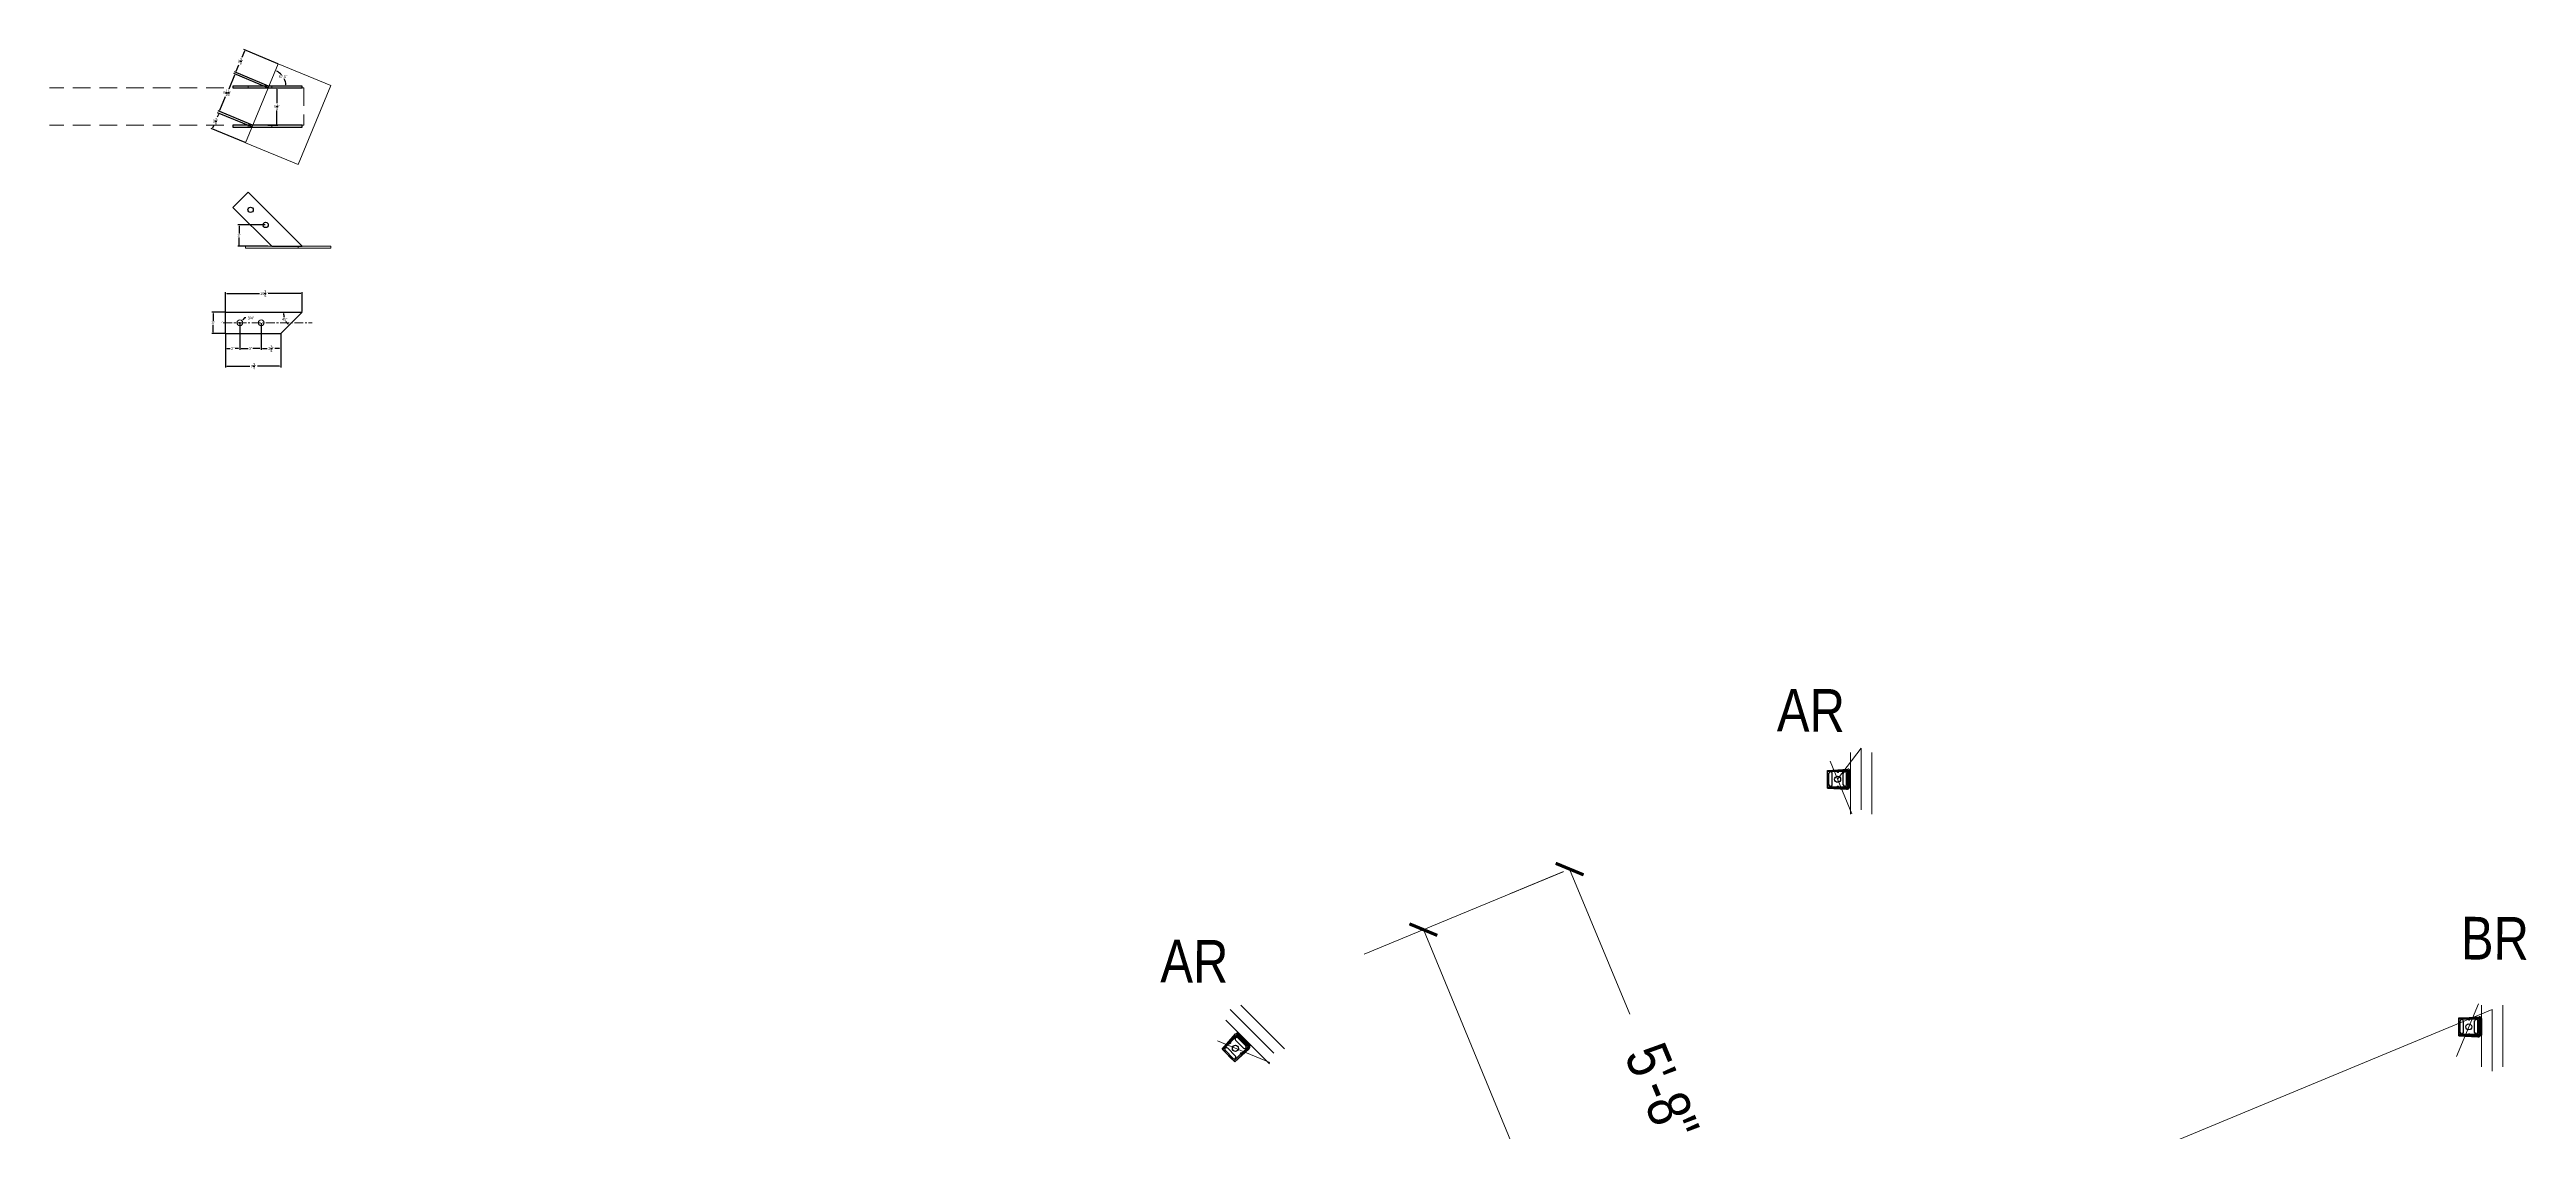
# Model space of a CAD drawing. Header units: inches. Extents: x 23376 to 25615, y 13129 to 14827.
# Drawn here: x 24961 to 25309.2, y 13786.1 to 13938.2 of the extents above; entities that cross this region are included whole.
import ezdxf

# ---------------------------------------------------------------- set-up
doc = ezdxf.new("R2010")
doc.units = ezdxf.units.IN
doc.header["$MEASUREMENT"] = 0
doc.linetypes.add('CENTER', pattern=[2, 1.25, -0.25, 0.25, -0.25])
doc.linetypes.add('HIDDEN', pattern=[0.375, 0.25, -0.125])
for name, color, linetype, lineweight in [('BEAMS TEXT', 3, 'Continuous', 20), ('FLOOR BEAMS', 3, 'HIDDEN', 20), ('FOUNDATION', 7, 'Continuous', 30), ('STEEL', 5, 'Continuous', 20)]:
    doc.layers.add(name, color=color, linetype=linetype, lineweight=lineweight)
for name, color, linetype in [('DIMENSIONS', 3, 'Continuous'), ('DIMENSIONS @ 1', 3, 'Continuous'), ('STEEL_TEXT', 7, 'Continuous')]:
    doc.layers.add(name, color=color, linetype=linetype)
doc.styles.add('ARCHENTLTD', font='technical.ttf', dxfattribs={"height": 6})
doc.dimstyles.new('Annotative', dxfattribs={"dimscale": 0, "dimtxt": 0.18, "dimasz": 0.18, "dimexe": 0.18, "dimexo": 0.0625, "dimgap": 0.09, "dimtad": 0, "dimtih": 1, "dimtoh": 1, "dimdec": 4, "dimzin": 0, "dimdsep": 46, "dimtxsty": 'Standard', "dimcen": 0.09, "dimadec": 0, "dimazin": 0, "dimtfac": 1, "dimtdec": 4, "dimtofl": 0, "dimtmove": 0, "dimatfit": 3, "dimfxl": 1, "dimtolj": 1, "dimtzin": 0, "dimarcsym": 0})
doc.dimstyles.new('ARCHENTLTD', dxfattribs={"dimscale": 0.05, "dimtxt": 6, "dimasz": 3, "dimexe": 9, "dimexo": 1, "dimgap": 2.5, "dimtad": 0, "dimdec": 1, "dimzin": 1, "dimdsep": 46, "dimlunit": 4, "dimtxsty": 'ARCHENTLTD', "dimblk": 'ARCHTICK', "dimcen": 6, "dimclrd": 256, "dimclre": 256, "dimclrt": 256, "dimazin": 0, "dimtol": 1, "dimtfac": 1, "dimtdec": 1, "dimtofl": 0, "dimtmove": 1, "dimatfit": 3, "dimldrblk": 'ARCHTICK', "dimfxl": 1, "dimfrac": 2, "dimtolj": 1, "dimtzin": 0, "dimlwd": 9, "dimlwe": 9, "dimarcsym": 0})

# ---------------------------------------------------------------- blocks, each defined once
blk = doc.blocks.new('_ArchTick')
at = {"color": 0, "linetype": 'ByBlock', "const_width": 0.15}
blk.add_lwpolyline([(-0.5, -0.5), (0.5, 0.5)], dxfattribs=at)
blk = doc.blocks.new('*D28')
at = {"layer": 'DIMENSIONS', "lineweight": 9}
for p, q in [((25173.82, 13822.67), (25166.36, 13819.58)), ((25174.68, 13823.02), (25183.12, 13802.65)), ((25200.66, 13760.31), (25192.22, 13780.68)), ((25199.73, 13759.93), (25192.34, 13756.86))]:
    blk.add_line(p, q, dxfattribs=at)
at = {"layer": 'DIMENSIONS', "lineweight": 9, "xscale": 3, "yscale": 3, "zscale": 3}
for p, rotation in [((25174.68, 13823.02), 112.500000000001), ((25200.66, 13760.31), 292.500000000001)]:
    blk.add_blockref('_ArchTick', p, dxfattribs=dict(at, rotation=rotation))
at = {"layer": 'DIMENSIONS', "lineweight": 9, "insert": (25187.67, 13791.67), "char_height": 6, "attachment_point": 5, "rotation": 292.5, "style": 'ARCHENTLTD'}
blk.add_mtext('\\A1;5\'-8"', dxfattribs=at)
blk = doc.blocks.new('*D30')
at = {"layer": 'DIMENSIONS', "lineweight": 9}
for p, q in [((25173.75, 13822.64), (25145.81, 13811.06)), ((25154.12, 13814.51), (25173.41, 13767.94)), ((25207.13, 13686.54), (25187.84, 13733.1)), ((25226.76, 13694.67), (25198.81, 13683.09))]:
    blk.add_line(p, q, dxfattribs=at)
at = {"layer": 'DIMENSIONS', "lineweight": 9, "xscale": 3, "yscale": 3, "zscale": 3}
for p, rotation in [((25154.12, 13814.51), 112.5000000000006), ((25207.13, 13686.54), 292.5000000000007)]:
    blk.add_blockref('_ArchTick', p, dxfattribs=dict(at, rotation=rotation))
at = {"layer": 'DIMENSIONS', "lineweight": 9, "insert": (25180.62, 13750.52), "char_height": 6, "attachment_point": 5, "rotation": 292.5, "style": 'ARCHENTLTD'}
blk.add_mtext('\\A1;11\'-6 1/2"', dxfattribs=at)
blk = doc.blocks.new('*D93')
at = {"layer": 'DIMENSIONS', "color": 0, "lineweight": -2}
for p, q in [((24985.77, 13901.36), (24985.77, 13904.08)), ((24985.95, 13903.9), (24990.52, 13903.9)), ((24996.34, 13903.9), (24991.77, 13903.9)), ((24996.52, 13901.36), (24996.52, 13904.08))]:
    blk.add_line(p, q, dxfattribs=at)
at = {"layer": 'DIMENSIONS', "color": 0, "lineweight": 9}
for points in [[(24985.95, 13903.93), (24985.95, 13903.87), (24985.77, 13903.9)], [(24996.34, 13903.93), (24996.34, 13903.87), (24996.52, 13903.9)]]:
    blk.add_solid(points, dxfattribs=at)
at = {"layer": 'DIMENSIONS', "color": 0, "insert": (24991.15, 13903.9), "char_height": 0.375, "attachment_point": 5}
blk.add_mtext('\\A1;10{\\H1.000000x;\\S3/4;}"', dxfattribs=at)
blk = doc.blocks.new('*D94')
at = {"layer": 'DIMENSIONS', "color": 0, "lineweight": -2}
for p, q in [((24985.77, 13898.24), (24985.77, 13893.51)), ((24993.52, 13898.24), (24993.52, 13893.51)), ((24985.95, 13893.69), (24989.18, 13893.69)), ((24993.34, 13893.69), (24990.23, 13893.69))]:
    blk.add_line(p, q, dxfattribs=at)
at = {"layer": 'DIMENSIONS', "color": 0, "lineweight": 9}
for points in [[(24985.95, 13893.72), (24985.95, 13893.66), (24985.77, 13893.69)], [(24993.34, 13893.72), (24993.34, 13893.66), (24993.52, 13893.69)]]:
    blk.add_solid(points, dxfattribs=at)
at = {"layer": 'DIMENSIONS', "color": 0, "insert": (24989.7, 13893.69), "char_height": 0.375, "attachment_point": 5}
blk.add_mtext('\\A1;7{\\H1.000000x;\\S3/4;}"', dxfattribs=at)
blk = doc.blocks.new('*D95')
at = {"layer": 'DIMENSIONS', "color": 0, "lineweight": -2}
for p, q in [((24985.71, 13901.3), (24983.84, 13901.3)), ((24985.71, 13898.3), (24983.84, 13898.3)), ((24984.02, 13901.12), (24984.02, 13900.08)), ((24984.02, 13898.48), (24984.02, 13899.52))]:
    blk.add_line(p, q, dxfattribs=at)
at = {"layer": 'DIMENSIONS', "color": 0, "lineweight": 9}
for points in [[(24983.99, 13901.12), (24984.05, 13901.12), (24984.02, 13901.3)], [(24983.99, 13898.48), (24984.05, 13898.48), (24984.02, 13898.3)]]:
    blk.add_solid(points, dxfattribs=at)
at = {"layer": 'DIMENSIONS', "color": 0, "insert": (24984.02, 13899.8), "char_height": 0.375, "attachment_point": 5}
blk.add_mtext('\\A1;3"', dxfattribs=at)
blk = doc.blocks.new('*D96')
at = {"layer": 'DIMENSIONS', "color": 0, "lineweight": -2}
for p, q in [((24985.77, 13898.24), (24985.77, 13895.98)), ((24987.77, 13899.74), (24987.77, 13895.98)), ((24985.95, 13896.16), (24986.43, 13896.16)), ((24987.59, 13896.16), (24987.11, 13896.16))]:
    blk.add_line(p, q, dxfattribs=at)
at = {"layer": 'DIMENSIONS', "color": 0, "lineweight": 9}
for points in [[(24985.95, 13896.19), (24985.95, 13896.13), (24985.77, 13896.16)], [(24987.59, 13896.19), (24987.59, 13896.13), (24987.77, 13896.16)]]:
    blk.add_solid(points, dxfattribs=at)
at = {"layer": 'DIMENSIONS', "color": 0, "insert": (24986.77, 13896.16), "char_height": 0.375, "attachment_point": 5}
blk.add_mtext('\\A1;2"', dxfattribs=at)
blk = doc.blocks.new('*D97')
at = {"layer": 'DIMENSIONS', "color": 0, "lineweight": -2}
for p, q in [((24987.77, 13899.74), (24987.77, 13895.98)), ((24990.77, 13899.74), (24990.77, 13895.98)), ((24987.95, 13896.16), (24988.93, 13896.16)), ((24990.59, 13896.16), (24989.61, 13896.16))]:
    blk.add_line(p, q, dxfattribs=at)
at = {"layer": 'DIMENSIONS', "color": 0, "lineweight": 9}
for points in [[(24987.95, 13896.19), (24987.95, 13896.13), (24987.77, 13896.16)], [(24990.59, 13896.19), (24990.59, 13896.13), (24990.77, 13896.16)]]:
    blk.add_solid(points, dxfattribs=at)
at = {"layer": 'DIMENSIONS', "color": 0, "insert": (24989.27, 13896.16), "char_height": 0.375, "attachment_point": 5}
blk.add_mtext('\\A1;3"', dxfattribs=at)
blk = doc.blocks.new('*D98')
at = {"layer": 'DIMENSIONS', "color": 0, "lineweight": -2}
for p, q in [((24990.77, 13899.74), (24990.77, 13895.98)), ((24993.52, 13898.24), (24993.52, 13895.98)), ((24990.95, 13896.16), (24991.62, 13896.16)), ((24993.34, 13896.16), (24992.67, 13896.16))]:
    blk.add_line(p, q, dxfattribs=at)
at = {"layer": 'DIMENSIONS', "color": 0, "lineweight": 9}
for points in [[(24990.95, 13896.19), (24990.95, 13896.13), (24990.77, 13896.16)], [(24993.34, 13896.19), (24993.34, 13896.13), (24993.52, 13896.16)]]:
    blk.add_solid(points, dxfattribs=at)
at = {"layer": 'DIMENSIONS', "color": 0, "insert": (24992.15, 13896.16), "char_height": 0.375, "attachment_point": 5}
blk.add_mtext('\\A1;2{\\H1.000000x;\\S3/4;}"', dxfattribs=at)
blk = doc.blocks.new('*D99')
at = {"layer": 'DIMENSIONS', "color": 0, "lineweight": -2}
for start, end in [(183.9309, 196.0774), (209.2375, 221.0691)]:
    blk.add_arc((24996.52, 13901.3), 2.62, start, end, dxfattribs=at)
at = {"layer": 'DIMENSIONS', "color": 0, "lineweight": 9}
for points in [[(24993.87, 13901.12), (24993.93, 13901.12), (24993.89, 13901.3)], [(24994.56, 13899.59), (24994.52, 13899.55), (24994.66, 13899.44)]]:
    blk.add_solid(points, dxfattribs=at)
at = {"layer": 'DIMENSIONS', "color": 0, "insert": (24994.09, 13900.29), "char_height": 0.375, "attachment_point": 5}
blk.add_mtext('\\A1;45°', dxfattribs=at)
blk = doc.blocks.new('*D100')
at = {"layer": 'DIMENSIONS', "color": 0, "lineweight": -2}
for p, q in [((24991.33, 13913.54), (24987.49, 13913.54)), ((24987.67, 13913.36), (24987.67, 13912.32)), ((24991.71, 13910.54), (24987.49, 13910.54)), ((24987.67, 13910.72), (24987.67, 13911.77))]:
    blk.add_line(p, q, dxfattribs=at)
at = {"layer": 'DIMENSIONS', "color": 0, "lineweight": 9}
for points in [[(24987.64, 13913.36), (24987.7, 13913.36), (24987.67, 13913.54)], [(24987.64, 13910.72), (24987.7, 13910.72), (24987.67, 13910.54)]]:
    blk.add_solid(points, dxfattribs=at)
at = {"layer": 'DIMENSIONS', "color": 0, "insert": (24987.67, 13912.04), "char_height": 0.375, "attachment_point": 5}
blk.add_mtext('\\A1;3"', dxfattribs=at)
blk = doc.blocks.new('*D101')
at = {"layer": 'DIMENSIONS', "color": 0, "lineweight": -2}
for p, q in [((24985.77, 13901.36), (24985.77, 13904.08)), ((24985.95, 13903.9), (24990.52, 13903.9)), ((24996.34, 13903.9), (24991.77, 13903.9)), ((24996.52, 13901.36), (24996.52, 13904.08))]:
    blk.add_line(p, q, dxfattribs=at)
at = {"layer": 'DIMENSIONS', "color": 0, "lineweight": 9}
for points in [[(24985.95, 13903.93), (24985.95, 13903.87), (24985.77, 13903.9)], [(24996.34, 13903.93), (24996.34, 13903.87), (24996.52, 13903.9)]]:
    blk.add_solid(points, dxfattribs=at)
at = {"layer": 'DIMENSIONS', "color": 0, "insert": (24991.15, 13903.9), "char_height": 0.375, "attachment_point": 5}
blk.add_mtext('\\A1;10{\\H1.000000x;\\S3/4;}"', dxfattribs=at)
blk = doc.blocks.new('*D102')
at = {"layer": 'DIMENSIONS', "color": 0, "lineweight": -2}
for p, q in [((24985.77, 13898.24), (24985.77, 13893.51)), ((24993.52, 13898.24), (24993.52, 13893.51)), ((24985.95, 13893.69), (24989.18, 13893.69)), ((24993.34, 13893.69), (24990.23, 13893.69))]:
    blk.add_line(p, q, dxfattribs=at)
at = {"layer": 'DIMENSIONS', "color": 0, "lineweight": 9}
for points in [[(24985.95, 13893.72), (24985.95, 13893.66), (24985.77, 13893.69)], [(24993.34, 13893.72), (24993.34, 13893.66), (24993.52, 13893.69)]]:
    blk.add_solid(points, dxfattribs=at)
at = {"layer": 'DIMENSIONS', "color": 0, "insert": (24989.7, 13893.69), "char_height": 0.375, "attachment_point": 5}
blk.add_mtext('\\A1;7{\\H1.000000x;\\S3/4;}"', dxfattribs=at)
blk = doc.blocks.new('*D103')
at = {"layer": 'DIMENSIONS', "color": 0, "lineweight": -2}
for p, q in [((24985.71, 13901.3), (24983.84, 13901.3)), ((24985.71, 13898.3), (24983.84, 13898.3)), ((24984.02, 13901.12), (24984.02, 13900.08)), ((24984.02, 13898.48), (24984.02, 13899.52))]:
    blk.add_line(p, q, dxfattribs=at)
at = {"layer": 'DIMENSIONS', "color": 0, "lineweight": 9}
for points in [[(24983.99, 13901.12), (24984.05, 13901.12), (24984.02, 13901.3)], [(24983.99, 13898.48), (24984.05, 13898.48), (24984.02, 13898.3)]]:
    blk.add_solid(points, dxfattribs=at)
at = {"layer": 'DIMENSIONS', "color": 0, "insert": (24984.02, 13899.8), "char_height": 0.375, "attachment_point": 5}
blk.add_mtext('\\A1;3"', dxfattribs=at)
blk = doc.blocks.new('*D104')
at = {"layer": 'DIMENSIONS', "color": 0, "lineweight": -2}
for p, q in [((24985.77, 13898.24), (24985.77, 13895.98)), ((24987.77, 13899.74), (24987.77, 13895.98)), ((24985.95, 13896.16), (24986.43, 13896.16)), ((24987.59, 13896.16), (24987.11, 13896.16))]:
    blk.add_line(p, q, dxfattribs=at)
at = {"layer": 'DIMENSIONS', "color": 0, "lineweight": 9}
for points in [[(24985.95, 13896.19), (24985.95, 13896.13), (24985.77, 13896.16)], [(24987.59, 13896.19), (24987.59, 13896.13), (24987.77, 13896.16)]]:
    blk.add_solid(points, dxfattribs=at)
at = {"layer": 'DIMENSIONS', "color": 0, "insert": (24986.77, 13896.16), "char_height": 0.375, "attachment_point": 5}
blk.add_mtext('\\A1;2"', dxfattribs=at)
blk = doc.blocks.new('*D105')
at = {"layer": 'DIMENSIONS', "color": 0, "lineweight": -2}
for p, q in [((24987.77, 13899.74), (24987.77, 13895.98)), ((24990.77, 13899.74), (24990.77, 13895.98)), ((24987.95, 13896.16), (24988.93, 13896.16)), ((24990.59, 13896.16), (24989.61, 13896.16))]:
    blk.add_line(p, q, dxfattribs=at)
at = {"layer": 'DIMENSIONS', "color": 0, "lineweight": 9}
for points in [[(24987.95, 13896.19), (24987.95, 13896.13), (24987.77, 13896.16)], [(24990.59, 13896.19), (24990.59, 13896.13), (24990.77, 13896.16)]]:
    blk.add_solid(points, dxfattribs=at)
at = {"layer": 'DIMENSIONS', "color": 0, "insert": (24989.27, 13896.16), "char_height": 0.375, "attachment_point": 5}
blk.add_mtext('\\A1;3"', dxfattribs=at)
blk = doc.blocks.new('*D106')
at = {"layer": 'DIMENSIONS', "color": 0, "lineweight": -2}
for p, q in [((24990.77, 13899.74), (24990.77, 13895.98)), ((24993.52, 13898.24), (24993.52, 13895.98)), ((24990.95, 13896.16), (24991.62, 13896.16)), ((24993.34, 13896.16), (24992.67, 13896.16))]:
    blk.add_line(p, q, dxfattribs=at)
at = {"layer": 'DIMENSIONS', "color": 0, "lineweight": 9}
for points in [[(24990.95, 13896.19), (24990.95, 13896.13), (24990.77, 13896.16)], [(24993.34, 13896.19), (24993.34, 13896.13), (24993.52, 13896.16)]]:
    blk.add_solid(points, dxfattribs=at)
at = {"layer": 'DIMENSIONS', "color": 0, "insert": (24992.15, 13896.16), "char_height": 0.375, "attachment_point": 5}
blk.add_mtext('\\A1;2{\\H1.000000x;\\S3/4;}"', dxfattribs=at)
blk = doc.blocks.new('*D107')
at = {"layer": 'DIMENSIONS', "color": 0, "lineweight": -2}
for start, end in [(183.9309, 196.0774), (209.2375, 221.0691)]:
    blk.add_arc((24996.52, 13901.3), 2.62, start, end, dxfattribs=at)
at = {"layer": 'DIMENSIONS', "color": 0, "lineweight": 9}
for points in [[(24993.87, 13901.12), (24993.93, 13901.12), (24993.89, 13901.3)], [(24994.56, 13899.59), (24994.52, 13899.55), (24994.66, 13899.44)]]:
    blk.add_solid(points, dxfattribs=at)
at = {"layer": 'DIMENSIONS', "color": 0, "insert": (24994.09, 13900.29), "char_height": 0.375, "attachment_point": 5}
blk.add_mtext('\\A1;45°', dxfattribs=at)
blk = doc.blocks.new('*D177')
at = {"layer": 'DIMENSIONS', "color": 0, "lineweight": -2}
for p, q in [((24987.68, 13899.8), (24987.86, 13899.8)), ((24987.77, 13899.71), (24987.77, 13899.89)), ((24988.43, 13900.47), (24988.18, 13900.22)), ((24988.61, 13900.47), (24988.43, 13900.47))]:
    blk.add_line(p, q, dxfattribs=at)
at = {"layer": 'DIMENSIONS', "color": 0, "lineweight": 30}
blk.add_solid([(24988.16, 13900.24), (24988.2, 13900.2), (24988.06, 13900.09)], dxfattribs=at)
at = {"layer": 'DIMENSIONS', "color": 0, "insert": (24989.32, 13900.47), "char_height": 0.375, "attachment_point": 5}
blk.add_mtext('\\A1;3/4"', dxfattribs=at)
blk = doc.blocks.new('*D263')
at = {"layer": 'DIMENSIONS', "color": 0, "lineweight": -2}
for p, q in [((24988.44, 13937.96), (24988.07, 13937.08)), ((24993.12, 13936.21), (24988.34, 13938.19)), ((24991.82, 13933.07), (24987.04, 13935.05)), ((24987.27, 13935.15), (24987.64, 13936.03))]:
    blk.add_line(p, q, dxfattribs=at)
at = {"layer": 'DIMENSIONS', "color": 0, "lineweight": 9}
for points in [[(24988.41, 13937.97), (24988.46, 13937.95), (24988.5, 13938.13)], [(24987.25, 13935.16), (24987.3, 13935.14), (24987.2, 13934.99)]]:
    blk.add_solid(points, dxfattribs=at)
at = {"layer": 'DIMENSIONS', "color": 0, "insert": (24987.85, 13936.56), "char_height": 0.375, "attachment_point": 5}
blk.add_mtext('\\A1;3{\\H1.000000x;\\S3/8;}"', dxfattribs=at)
blk = doc.blocks.new('*D266')
at = {"layer": 'DIMENSIONS', "color": 0, "lineweight": -2}
for p, q in [((24991.72, 13932.8), (24993.13, 13932.8)), ((24992.95, 13932.62), (24992.95, 13930.7)), ((24992.95, 13927.73), (24992.95, 13929.65)), ((24991.72, 13927.55), (24993.13, 13927.55))]:
    blk.add_line(p, q, dxfattribs=at)
at = {"layer": 'DIMENSIONS', "color": 0, "lineweight": 9}
for points in [[(24992.92, 13932.62), (24992.98, 13932.62), (24992.95, 13932.8)], [(24992.92, 13927.73), (24992.98, 13927.73), (24992.95, 13927.55)]]:
    blk.add_solid(points, dxfattribs=at)
at = {"layer": 'DIMENSIONS', "color": 0, "insert": (24992.95, 13930.18), "char_height": 0.375, "attachment_point": 5}
blk.add_mtext('\\A1;5{\\H1.000000x;\\S1/4;}"', dxfattribs=at)
blk = doc.blocks.new('*D267')
at = {"layer": 'DIMENSIONS', "color": 0, "lineweight": -2}
for start, end in [(42.2664, 63.1504), (4.3496, 26.0121)]:
    blk.add_arc((24991.88, 13933.05), 2.37, start, end, dxfattribs=at)
at = {"layer": 'DIMENSIONS', "color": 0, "lineweight": 9}
for points in [[(24992.94, 13935.14), (24992.96, 13935.19), (24992.79, 13935.24)], [(24994.27, 13933.23), (24994.21, 13933.23), (24994.25, 13933.05)]]:
    blk.add_solid(points, dxfattribs=at)
at = {"layer": 'DIMENSIONS', "color": 0, "insert": (24993.85, 13934.37), "char_height": 0.375, "attachment_point": 5}
blk.add_mtext('\\A1;67.5°', dxfattribs=at)
blk = doc.blocks.new('*D264')
at = {"layer": 'DIMENSIONS', "color": 0, "lineweight": -2}
for p, q in [((24987, 13934.58), (24986.2, 13932.65)), ((24991.72, 13932.82), (24986.91, 13934.82)), ((24989.54, 13927.57), (24984.73, 13929.57)), ((24984.97, 13929.66), (24985.77, 13931.59))]:
    blk.add_line(p, q, dxfattribs=at)
at = {"layer": 'DIMENSIONS', "color": 0, "lineweight": 9}
for points in [[(24986.98, 13934.59), (24987.03, 13934.57), (24987.07, 13934.75)], [(24984.94, 13929.68), (24984.99, 13929.65), (24984.9, 13929.5)]]:
    blk.add_solid(points, dxfattribs=at)
at = {"layer": 'DIMENSIONS', "color": 0, "insert": (24985.99, 13932.12), "char_height": 0.375, "attachment_point": 5}
blk.add_mtext('\\A1;5{\\H1.000000x;\\S11/16;}"', dxfattribs=at)
blk = doc.blocks.new('*D265')
at = {"layer": 'DIMENSIONS', "color": 0, "lineweight": -2}
for p, q in [((24988.53, 13925.13), (24983.74, 13927.11)), ((24983.97, 13927.21), (24984.14, 13927.61)), ((24984.75, 13929.07), (24984.58, 13928.67)), ((24989.44, 13927.32), (24984.65, 13929.31))]:
    blk.add_line(p, q, dxfattribs=at)
at = {"layer": 'DIMENSIONS', "color": 0, "lineweight": 9}
for points in [[(24983.95, 13927.22), (24984, 13927.2), (24983.91, 13927.04)], [(24984.72, 13929.08), (24984.77, 13929.06), (24984.81, 13929.24)]]:
    blk.add_solid(points, dxfattribs=at)
at = {"layer": 'DIMENSIONS', "color": 0, "insert": (24984.36, 13928.14), "char_height": 0.375, "attachment_point": 5}
blk.add_mtext('\\A1;2{\\H1.000000x;\\S3/8;}"', dxfattribs=at)

msp = doc.modelspace()

# ---------------------------------------------------------------- linework, layer by layer
for p, q in [((25210.93655, 13836.88825), (25213.77957, 13837.06338)), ((25213.80054, 13836.74907), (25210.93655, 13836.74907)), ((25210.93655, 13834.72301), (25210.93655, 13836.60167)), ((25210.93725, 13836.89474), (25213.74026, 13836.89474)), ((25210.93725, 13836.50715), (25210.93725, 13836.89474)), ((25210.93725, 13834.92916), (25210.93725, 13836.33946)), ((25211.12147, 13834.85075), (25211.12147, 13836.46831)), ((25211.59115, 13834.85864), (25211.59115, 13836.46831)), ((25213.14779, 13834.85075), (25213.14779, 13836.46831)), ((25213.61746, 13834.85864), (25213.61746, 13836.46831)), ((25213.73319, 13836.68047), (25213.73319, 13836.74327)), ((25213.74026, 13836.67882), (25213.74026, 13836.49417)), ((25213.74026, 13836.51605), (25213.74026, 13834.93755)), ((25213.74193, 13836.8944), (25213.98146, 13836.8944)), ((25213.79728, 13836.74843), (25213.90632, 13836.74843)), ((25213.87839, 13836.64783), (25214.01696, 13836.64783)), ((25213.87925, 13834.65349), (25213.87925, 13836.64783)), ((25214.01824, 13834.69688), (25214.01824, 13836.64585)), ((25214.15723, 13834.48183), (25214.15723, 13836.73265)), ((25213.74166, 13834.54788), (25210.93655, 13834.54788)), ((25210.93655, 13834.38867), (25213.59003, 13834.22946)), ((25210.93725, 13834.38454), (25210.93725, 13834.77437)), ((25213.74026, 13834.38454), (25210.93725, 13834.38454)), ((25213.73319, 13834.65502), (25213.73319, 13834.54512)), ((25213.74026, 13834.94738), (25213.74026, 13834.66835)), ((25214.01904, 13834.69294), (25214.01904, 13834.47989)), ((25214.01904, 13834.47989), (25214.15524, 13834.47989)), ((25299.66239, 13802.08868), (25302.50542, 13802.26381)), ((25302.52639, 13801.9495), (25299.66239, 13801.9495)), ((25299.66239, 13799.92344), (25299.66239, 13801.8021)), ((25299.6631, 13802.09517), (25302.4661, 13802.09517)), ((25299.6631, 13801.70758), (25299.6631, 13802.09517)), ((25299.6631, 13800.12959), (25299.6631, 13801.53989)), ((25299.84732, 13800.05118), (25299.84732, 13801.66874)), ((25300.317, 13800.05907), (25300.317, 13801.66874)), ((25301.87364, 13800.05118), (25301.87364, 13801.66874)), ((25302.34331, 13800.05907), (25302.34331, 13801.66874)), ((25302.45904, 13801.8809), (25302.45904, 13801.9437)), ((25302.4661, 13801.87925), (25302.4661, 13801.6946)), ((25302.4661, 13801.71648), (25302.4661, 13800.13798)), ((25302.46778, 13802.09483), (25302.70731, 13802.09483)), ((25302.52313, 13801.94886), (25302.63216, 13801.94886)), ((25302.60424, 13801.84826), (25302.74281, 13801.84826)), ((25302.6051, 13799.85392), (25302.6051, 13801.84826)), ((25302.74409, 13799.89731), (25302.74409, 13801.84628)), ((25302.88308, 13799.68226), (25302.88308, 13801.93308)), ((25125.83168, 13797.71785), (25127.81371, 13799.69988)), ((25126.10575, 13797.44378), (25125.83168, 13797.71785)), ((25125.83577, 13797.71277), (25127.72226, 13799.84692)), ((25127.95934, 13799.6395), (25125.93419, 13797.61435)), ((25127.36683, 13796.18171), (25126.03841, 13797.51013)), ((25127.22156, 13796.32797), (25126.22432, 13797.32521)), ((25127.40727, 13796.4028), (25126.26348, 13797.54659)), ((25127.7338, 13796.74049), (25126.59559, 13797.8787)), ((25129.47418, 13798.04139), (25127.49067, 13796.05787)), ((25127.60325, 13795.94529), (25129.59212, 13797.70901)), ((25129.58869, 13797.9249), (25127.60666, 13795.94287)), ((25128.84009, 13797.83562), (25127.6963, 13798.97941)), ((25127.81513, 13799.70082), (25127.98451, 13799.8702)), ((25127.96023, 13799.54337), (25127.91582, 13799.58778)), ((25127.95749, 13799.63674), (25128.03459, 13799.71384)), ((25127.96639, 13799.5472), (25128.09696, 13799.41663)), ((25129.16662, 13798.17331), (25128.02841, 13799.31152)), ((25128.08148, 13799.43211), (25129.19765, 13798.31593)), ((25128.08598, 13799.62296), (25128.18396, 13799.72095)), ((25129.4968, 13798.21336), (25128.08658, 13799.62357)), ((25129.56439, 13798.34232), (25128.18626, 13799.72045)), ((25129.81474, 13798.28854), (25128.22317, 13799.88011)), ((25129.1907, 13798.32288), (25129.388, 13798.12558)), ((25129.39243, 13798.11116), (25129.47015, 13798.03345)), ((25129.56774, 13798.3401), (25129.71839, 13798.18945)), ((25129.71839, 13798.18945), (25129.8147, 13798.28576)), ((25302.46751, 13799.74831), (25299.66239, 13799.74831)), ((25299.66239, 13799.5891), (25302.31588, 13799.42989)), ((25299.6631, 13799.58497), (25299.6631, 13799.9748)), ((25302.4661, 13799.58497), (25299.6631, 13799.58497)), ((25302.45904, 13799.85545), (25302.45904, 13799.74555)), ((25302.4661, 13800.14781), (25302.4661, 13799.86878)), ((25302.74488, 13799.89337), (25302.74488, 13799.68032)), ((25302.74488, 13799.68032), (25302.88109, 13799.68032)), ((25127.60666, 13795.94287), (25127.33101, 13796.21852))]:
    msp.add_line(p, q)
for centre in [(25212.3391, 13835.64642), (25301.06495, 13800.84685), (25127.70564, 13797.82642)]:
    msp.add_circle(centre, 0.42938)
for centre, radius, start, end in [((25210.94605, 13836.42435), 0.08503, 263.8611199, 96.1388801), ((25211.35631, 13836.43881), 0.23485, 359.4979927, 180.5020073), ((25212.36077, 13836.78871), 0.16042, 195.825352, 338.1641092), ((25213.38263, 13836.43881), 0.23485, 359.4979927, 180.5020073), ((25213.75669, 13836.42492), 0.09234, 100.6766562, 259.3233438), ((25213.80799, 13836.68122), 0.06774, 83.8966452, 182.0291008), ((25213.80997, 13836.73397), 0.33081, 4.6665913, 95.2728902), ((25213.901, 13836.63051), 0.11803, 359.7845666, 87.4210714), ((25213.96191, 13836.70066), 0.19473, 353.1441424, 84.2359446), ((25210.95079, 13834.85188), 0.08011, 260.0605185, 99.9394815), ((25211.35631, 13834.89168), 0.23838, 189.8865312, 350.1134688), ((25212.36753, 13834.4941), 0.15198, 20.7209144, 159.2790856), ((25213.38263, 13834.89168), 0.23838, 189.8865312, 350.1134688), ((25213.64223, 13834.59052), 0.36481, 261.7736503, 0.8043792), ((25213.75669, 13834.8547), 0.09234, 100.6766562, 259.3233438), ((25213.81112, 13834.67936), 0.07342, 188.6253161, 338.0658338), ((25213.61441, 13834.77867), 0.41361, 287.9574995, 348.0371623), ((25213.75293, 13834.67231), 0.12913, 265.3407127, 347.9577823), ((25299.6719, 13801.62478), 0.08503, 263.8611199, 96.1388801), ((25300.08216, 13801.63924), 0.23485, 359.4979927, 180.5020073), ((25301.08662, 13801.98914), 0.16042, 195.825352, 338.1641092), ((25302.10847, 13801.63924), 0.23485, 359.4979927, 180.5020073), ((25302.48254, 13801.62534), 0.09234, 100.6766562, 259.3233438), ((25302.53384, 13801.88165), 0.06774, 83.8966452, 182.0291008), ((25302.53582, 13801.9344), 0.33081, 4.6665913, 95.2728902), ((25302.62685, 13801.83094), 0.11803, 359.7845666, 87.4210714), ((25302.68775, 13801.90109), 0.19473, 353.1441424, 84.2359446), ((25126.17052, 13797.39146), 0.08503, 308.8611199, 141.1388801), ((25126.4504, 13797.69178), 0.23485, 44.4979927, 225.5020073), ((25126.91324, 13798.64946), 0.16042, 240.825352, 23.1641092), ((25127.88322, 13799.1246), 0.23485, 44.4979927, 225.5020073), ((25127.97668, 13799.63549), 0.33081, 49.6665913, 140.2728902), ((25128.01259, 13799.59679), 0.06774, 128.8966452, 227.0291008), ((25128.10767, 13799.71937), 0.19473, 38.1441424, 129.2359446), ((25128.11421, 13799.62671), 0.11803, 44.7845666, 132.4210714), ((25128.15754, 13799.37928), 0.09234, 145.6766562, 304.3233438), ((25128.54055, 13797.03171), 0.15198, 65.7209144, 204.2790856), ((25128.9772, 13798.03062), 0.23838, 234.8865312, 35.1134688), ((25129.26786, 13798.26897), 0.09234, 145.6766562, 304.3233438), ((25129.43033, 13798.18348), 0.07342, 233.6253161, 23.0658338), ((25129.39416, 13798.13735), 0.12913, 310.3407127, 32.9577823), ((25129.22101, 13798.1146), 0.41361, 332.9574995, 33.0371623), ((25129.37373, 13798.00123), 0.36481, 306.7736503, 45.8043792), ((25299.67663, 13800.05231), 0.08011, 260.0605185, 99.9394815), ((25300.08216, 13800.09211), 0.23838, 189.8865312, 350.1134688), ((25301.09338, 13799.69453), 0.15198, 20.7209144, 159.2790856), ((25302.10847, 13800.09211), 0.23838, 189.8865312, 350.1134688), ((25302.36808, 13799.79095), 0.36481, 261.7736503, 0.8043792), ((25302.48254, 13800.05513), 0.09234, 100.6766562, 259.3233438), ((25302.53697, 13799.87979), 0.07342, 188.6253161, 338.0658338), ((25302.34025, 13799.9791), 0.41361, 287.9574995, 348.0371623), ((25302.47878, 13799.87274), 0.12913, 265.3407127, 347.9577823), ((25127.28578, 13796.2829), 0.08011, 305.0605185, 144.9394815), ((25127.54438, 13796.5978), 0.23838, 234.8865312, 35.1134688)]:
    msp.add_arc(centre, radius, start, end)
at = {"layer": 'DIMENSIONS', "color": 6, "lineweight": 9}
msp.add_line((25090.24511, 13714.57479), (25304.36759, 13803.26722), dxfattribs=at)
at = {"layer": 'FLOOR BEAMS', "ltscale": 10}
for p, q in [((24996.77447, 13932.80006), (24961.02022, 13932.80006)), ((24996.77447, 13927.55006), (24961.02022, 13927.55006))]:
    msp.add_line(p, q, dxfattribs=at)
at = {"layer": 'FLOOR BEAMS', "lineweight": 9, "ltscale": 10}
msp.add_line((24996.77447, 13932.80006), (24996.77447, 13927.55006), dxfattribs=at)
at = {"layer": 'FOUNDATION', "color": 6, "lineweight": 9}
for p, q in [((25212.3391, 13835.64642), (25215.67515, 13840.00483)), ((25211.28672, 13838.18709), (25214.34819, 13830.79605)), ((25302.40434, 13804.08043), (25299.34288, 13796.68939)), ((25125.16497, 13798.8788), (25132.55601, 13795.81733))]:
    msp.add_line(p, q, dxfattribs=at)
at = {"layer": 'FOUNDATION', "lineweight": 9}
for p, q in [((25214.17515, 13830.72438), (25214.17515, 13839.38351)), ((25215.67515, 13831.3457), (25215.67515, 13840.00483)), ((25215.67515, 13831.3457), (25215.67515, 13840.00483)), ((25217.17515, 13830.72438), (25217.17515, 13839.38351)), ((25132.48433, 13795.64429), (25126.3614, 13801.76722)), ((25133.10565, 13797.14429), (25126.98272, 13803.26722)), ((25133.10565, 13797.14429), (25126.98272, 13803.26722)), ((25134.60565, 13797.76561), (25128.48272, 13803.88855)), ((25302.86759, 13803.88855), (25302.86759, 13795.22941)), ((25304.36759, 13803.26722), (25304.36759, 13794.60809)), ((25305.86759, 13803.88855), (25305.86759, 13795.22941))]:
    msp.add_line(p, q, dxfattribs=at)
at = {"layer": 'STEEL', "lineweight": 30}
for p, q in [((24996.51711, 13933.05006), (24986.7996, 13933.05006)), ((24986.7996, 13933.05006), (24986.7996, 13932.80006)), ((24996.51711, 13932.80006), (24996.51711, 13933.05006)), ((24986.7996, 13932.80006), (24996.51711, 13932.80006)), ((24996.51711, 13927.55006), (24986.7996, 13927.55006)), ((24986.7996, 13927.55006), (24986.7996, 13927.30006)), ((24986.7996, 13927.30006), (24996.51711, 13927.30006)), ((24996.51711, 13927.30006), (24996.51711, 13927.55006)), ((24986.7996, 13916.01876), (24988.92092, 13918.14008)), ((24986.7996, 13916.01876), (24988.92092, 13918.14008)), ((24986.7996, 13916.01876), (24992.27447, 13910.54389)), ((24986.7996, 13916.01876), (24992.27447, 13910.54389)), ((24988.92092, 13918.14008), (24996.51711, 13910.54389)), ((24988.92092, 13918.14008), (24996.51711, 13910.54389)), ((24992.27447, 13910.54389), (24996.51711, 13910.54389)), ((24992.27447, 13910.54389), (24996.51711, 13910.54389)), ((24985.77447, 13901.29821), (24996.51711, 13901.29821)), ((24985.77447, 13898.29821), (24985.77447, 13901.29821)), ((24985.77447, 13901.29821), (24996.51711, 13901.29821)), ((24985.77447, 13898.29821), (24985.77447, 13901.29821)), ((24985.77447, 13898.29821), (24993.51711, 13898.29821)), ((24985.77447, 13898.29821), (24993.51711, 13898.29821)), ((24993.51711, 13898.29821), (24996.51711, 13901.29821)), ((24993.51711, 13898.29821), (24996.51711, 13901.29821))]:
    msp.add_line(p, q, dxfattribs=at)
at = {"layer": 'STEEL', "lineweight": 9}
for p, q in [((24993.1787, 13936.19016), (24988.5865, 13925.10361)), ((25000.56973, 13933.12869), (24993.1787, 13936.19016)), ((25000.56973, 13933.12869), (24995.97753, 13922.04214)), ((24995.97753, 13922.04214), (24988.5865, 13925.10361)), ((24995.97753, 13910.54389), (24995.97753, 13910.29389)), ((25000.56973, 13910.54389), (25000.56973, 13910.29389))]:
    msp.add_line(p, q, dxfattribs=at)
at = {"layer": 'STEEL'}
for p, q in [((24988.92092, 13932.80006), (24988.92092, 13933.05006)), ((24992.27447, 13932.80006), (24992.27447, 13933.05006)), ((24988.92092, 13927.30006), (24988.92092, 13927.55006)), ((24992.27447, 13927.30006), (24992.27447, 13927.55006)), ((24988.5865, 13910.54389), (25000.56973, 13910.54389)), ((24988.5865, 13910.54389), (24988.5865, 13910.29389)), ((24988.5865, 13910.29389), (25000.56973, 13910.29389))]:
    msp.add_line(p, q, dxfattribs=at)
at = {"layer": 'STEEL', "color": 1, "linetype": 'CENTER'}
msp.add_line((24985.44036, 13899.79821), (24997.92608, 13899.79821), dxfattribs=at)
at = {"layer": 'STEEL', "lineweight": 30}
for centre in [(24989.27447, 13915.66521), (24989.27447, 13915.66521), (24991.39579, 13913.54389), (24991.39579, 13913.54389)]:
    msp.add_circle(centre, 0.375, dxfattribs=at)
at = {"layer": 'STEEL'}
for centre in [(24987.77447, 13899.79821), (24987.77447, 13899.79821), (24990.77447, 13899.79821), (24990.77447, 13899.79821)]:
    msp.add_circle(centre, 0.40625, dxfattribs=at)

# ---------------------------------------------------------------- texts
at = {"layer": 'BEAMS TEXT', "linetype": 'Continuous', "lineweight": 9, "char_height": 6, "attachment_point": 5, "rotation": 359.6375, "style": 'ARCHENTLTD'}
for s, insert in [('AR \\P\\P  ', (25208.53509, 13835.32802)), ('BR \\P\\P  ', (25304.67076, 13803.28854)), ('AR \\P\\P  ', (25121.87779, 13800.06744))]:
    msp.add_mtext(s, dxfattribs=dict(at, insert=insert))
at = {"layer": 'STEEL_TEXT', "char_height": 0.2, "width": 0.6997181, "attachment_point": 1}
for s, insert in [('C', (24985.1913, 13899.94321)), ('C', (24985.1913, 13899.94321)), ('L', (24985.27618, 13899.81599)), ('L', (24985.27618, 13899.81599))]:
    msp.add_mtext(s, dxfattribs=dict(at, insert=insert))

# ---------------------------------------------------------------- dimensions: what is measured, and where the dimension line sits
at = {"layer": 'DIMENSIONS', "lineweight": 9}
dim = msp.add_aligned_dim(p1=(25227.6852, 13695.05254), p2=(25174.678, 13823.02326), distance=22.25086, dimstyle='ARCHENTLTD', override={"dimscale": 1, "dimtol": 0, "dimtix": 0, "dimtofl": 0, "dimtmove": 1, "dimatfit": 3}, dxfattribs=at)
dim.commit()
dim.dimension.update_dxf_attribs({"geometry": '*D30', "text_midpoint": (25180.62449, 13750.52287)})
dim = msp.add_linear_dim(base=(25174.678, 13823.02326), p1=(25200.65541, 13760.30823), p2=(25174.74597, 13823.05141), angle=292.5, dimstyle='ARCHENTLTD', override={"dimscale": 1, "dimtol": 0, "dimtix": 0, "dimtofl": 0, "dimtmove": 1, "dimatfit": 3}, dxfattribs=at)
dim.commit()
dim.dimension.update_dxf_attribs({"geometry": '*D28', "text_midpoint": (25187.6667, 13791.66575)})
at = {"layer": 'DIMENSIONS @ 1'}
for p1, p2, distance, picture, middle in [((24993.1787, 13936.19016), (24991.87802, 13933.05006), -5.05888, '*D263', (24987.85456, 13936.55606)), ((24991.77447, 13932.80006), (24989.59985, 13927.55006), -5.08888, '*D264', (24985.98564, 13932.12249)), ((24989.4963, 13927.30006), (24988.5865, 13925.10361), -5.06704, '*D265', (24984.36006, 13928.14091)), ((24985.77447, 13901.29821), (24996.51711, 13901.29821), 2.59903, '*D93', (24991.14579, 13903.89723)), ((24985.77447, 13901.29821), (24996.51711, 13901.29821), 2.59903, '*D101', (24991.14579, 13903.89723)), ((24985.77447, 13901.29821), (24985.77447, 13898.29821), -1.75122, '*D95', (24984.02325, 13899.79821)), ((24985.77447, 13901.29821), (24985.77447, 13898.29821), -1.75122, '*D103', (24984.02325, 13899.79821))]:
    dim = msp.add_aligned_dim(p1=p1, p2=p2, distance=distance, dimstyle='Annotative', override={"dimscale": 1, "dimtxt": 0.375, "dimlunit": 4, "dimtix": 0, "dimtofl": 0, "dimtmove": 0, "dimatfit": 3}, dxfattribs=at)
    dim.commit()
    dim.dimension.update_dxf_attribs({"geometry": picture, "text_midpoint": middle})
for base, line1, line2, override, picture, middle in [((24994.06912, 13933.95764), ((24996.51711, 13933.05006), (24986.7996, 13933.05006)), ((24993.1787, 13936.19016), (24988.5865, 13925.10361)), {"dimscale": 1, "dimtxt": 0.375, "dimlunit": 4, "dimadec": 1, "dimtix": 0, "dimtofl": 0, "dimtmove": 0, "dimatfit": 3}, '*D267', (24993.84995, 13934.36766)), ((24993.98236, 13900.61902), ((24993.51711, 13898.29821), (24996.51711, 13901.29821)), ((24985.77447, 13901.29821), (24996.51711, 13901.29821)), {"dimscale": 1, "dimtxt": 0.375, "dimlunit": 4, "dimtix": 0, "dimtofl": 0, "dimtmove": 0, "dimatfit": 3}, '*D99', (24994.0927, 13900.29398)), ((24993.98236, 13900.61902), ((24993.51711, 13898.29821), (24996.51711, 13901.29821)), ((24985.77447, 13901.29821), (24996.51711, 13901.29821)), {"dimscale": 1, "dimtxt": 0.375, "dimlunit": 4, "dimtix": 0, "dimtofl": 0, "dimtmove": 0, "dimatfit": 3}, '*D107', (24994.0927, 13900.29398))]:
    dim = msp.add_angular_dim_2l(base=base, line1=line1, line2=line2, dimstyle='Annotative', override=override, dxfattribs=at)
    dim.commit()
    dim.dimension.update_dxf_attribs({"geometry": picture, "text_midpoint": middle})
for base, p1, p2, angle, picture, middle, dimtype in [((24992.95244, 13927.55006), (24991.65835, 13932.80006), (24991.65835, 13927.55006), 90, '*D266', (24992.95244, 13930.17506), 160), ((24993.51711, 13893.69494), (24985.77447, 13898.29821), (24993.51711, 13898.29821), 0, '*D94', (24989.70493, 13893.69494), 129), ((24993.51711, 13893.69494), (24985.77447, 13898.29821), (24993.51711, 13898.29821), 0, '*D102', (24989.70493, 13893.69494), 129)]:
    dim = msp.add_linear_dim(base=base, p1=p1, p2=p2, angle=angle, dimstyle='Annotative', override={"dimscale": 1, "dimtxt": 0.375, "dimlunit": 4, "dimtix": 0, "dimtofl": 0, "dimtmove": 0, "dimatfit": 3}, dxfattribs=at)
    dim.commit()
    dim.dimension.update_dxf_attribs({"geometry": picture, "text_midpoint": middle, "dimtype": dimtype})
for base, p1, p2, angle, override, picture, middle in [((24987.67454, 13910.54389), (24991.39579, 13913.54389), (24991.77447, 13910.54389), 90, {"dimscale": 1, "dimtxt": 0.375, "dimlunit": 4, "dimtix": 0, "dimtofl": 0, "dimtmove": 0, "dimatfit": 3}, '*D100', (24987.67454, 13912.04389)), ((24987.77447, 13896.15593), (24985.77447, 13898.29821), (24987.77447, 13899.79821), 0, {"dimscale": 1, "dimtxt": 0.375, "dimlunit": 4, "dimtix": 0, "dimtofl": 0, "dimtmove": 0, "dimatfit": 3}, '*D96', (24986.77447, 13896.15593)), ((24987.77447, 13896.15593), (24985.77447, 13898.29821), (24987.77447, 13899.79821), 0, {"dimscale": 1, "dimtxt": 0.375, "dimlunit": 4, "dimtix": 0, "dimtofl": 0, "dimtmove": 0, "dimatfit": 3}, '*D104', (24986.77447, 13896.15593)), ((24990.77447, 13896.15593), (24987.77447, 13899.79821), (24990.77447, 13899.79821), 0, {"dimscale": 1, "dimtxt": 0.375, "dimlunit": 4, "dimtix": 0, "dimtofl": 0, "dimtmove": 1, "dimatfit": 3}, '*D97', (24989.27447, 13896.15593)), ((24990.77447, 13896.15593), (24987.77447, 13899.79821), (24990.77447, 13899.79821), 0, {"dimscale": 1, "dimtxt": 0.375, "dimlunit": 4, "dimtix": 0, "dimtofl": 0, "dimtmove": 1, "dimatfit": 3}, '*D105', (24989.27447, 13896.15593)), ((24993.51711, 13896.15593), (24990.77447, 13899.79821), (24993.51711, 13898.29821), 0, {"dimscale": 1, "dimtxt": 0.375, "dimlunit": 4, "dimtix": 0, "dimtofl": 0, "dimtmove": 1, "dimatfit": 3}, '*D98', (24992.14579, 13896.15593)), ((24993.51711, 13896.15593), (24990.77447, 13899.79821), (24993.51711, 13898.29821), 0, {"dimscale": 1, "dimtxt": 0.375, "dimlunit": 4, "dimtix": 0, "dimtofl": 0, "dimtmove": 1, "dimatfit": 3}, '*D106', (24992.14579, 13896.15593))]:
    dim = msp.add_linear_dim(base=base, p1=p1, p2=p2, angle=angle, dimstyle='Annotative', override=override, dxfattribs=at)
    dim.commit()
    dim.dimension.update_dxf_attribs({"geometry": picture, "text_midpoint": middle})
dim = msp.add_diameter_dim_2p(p1=(24987.49129, 13899.50692), p2=(24988.05765, 13900.08949), text='3/4"', dimstyle='Annotative', override={"dimscale": 1, "dimtxt": 0.375, "dimlunit": 4, "dimtix": 0, "dimtofl": 0, "dimtmove": 0, "dimatfit": 3}, dxfattribs=at)
dim.commit()
dim.dimension.update_dxf_attribs({"geometry": '*D177', "text_midpoint": (24989.32046, 13900.46783), "dimtype": 163})

doc.saveas('drawing.dxf')
